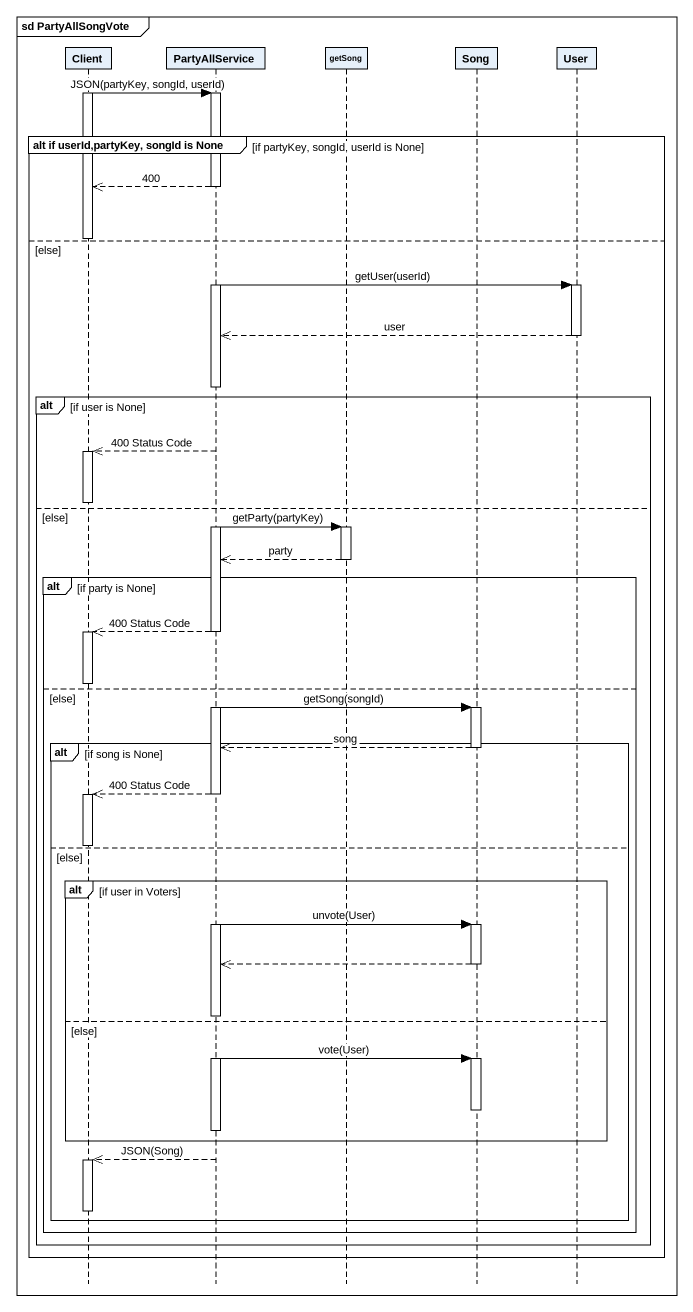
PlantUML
@startuml
mainframe sd PartyAllSongVote
hide footbox
participant Client
participant PartyAllService
participant getSong
participant Song
participant User

activate Client
Client -> PartyAllService : JSON(partyKey, songId, userId)
activate PartyAllService
group alt if userId,partyKey, songId is None [if partyKey, songId, userId is None]
  PartyAllService -->> Client : 400
  deactivate Client
else else
  PartyAllService -> User : getUser(userId)
  activate User
  User -->> PartyAllService : user
  deactivate User
  deactivate PartyAllService
  alt if user is None
    PartyAllService -->> Client : 400 Status Code
    activate Client
    deactivate Client
  else else
    activate PartyAllService
    PartyAllService -> getSong : getParty(partyKey)
    activate getSong
    getSong -->> PartyAllService : party
    deactivate getSong
    alt if party is None
      PartyAllService -->> Client : 400 Status Code
      activate Client
      deactivate Client
    else else
      PartyAllService -> Song : getSong(songId)
      activate Song
      alt if song is None
        Song -->> PartyAllService : song
        deactivate Song
        PartyAllService -->> Client : 400 Status Code
        activate Client
        deactivate Client
      else else
        alt if user in Voters
          PartyAllService -> Song : unvote(User)
          activate Song
          Song -->> PartyAllService
          deactivate Song
        else else
          PartyAllService -> Song : vote(User)
          activate Song
          deactivate Song
          deactivate PartyAllService
        end
        PartyAllService -->> Client : JSON(Song)
        activate Client
        deactivate Client
      end
    end
  end
end
@enduml
